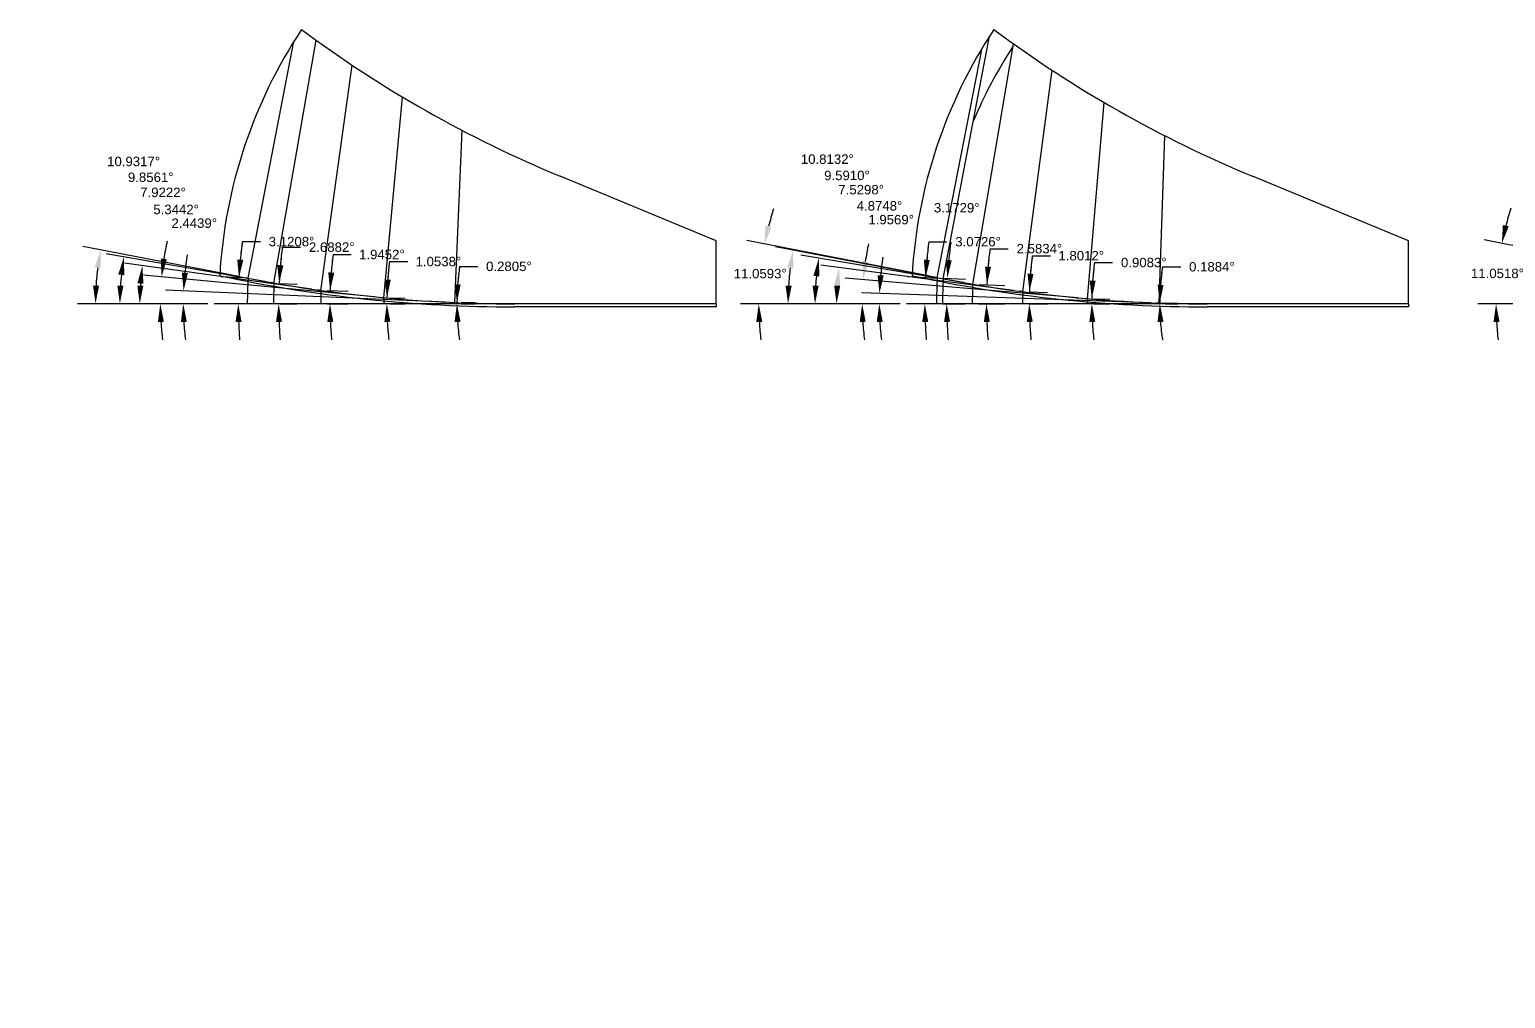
# Model space of a CAD drawing. Header units: inches. Extents: x 57 to 298, y -41 to 19.
# Drawn here: x 238.47 to 253.12, y -40.43 to -30.81 of the extents above; entities that cross this region are included whole.
import ezdxf

# ---------------------------------------------------------------- set-up
doc = ezdxf.new("R2010")
doc.units = ezdxf.units.IN
doc.header["$MEASUREMENT"] = 0
doc.header["$PDMODE"] = 35
doc.layers.get('Defpoints').update_dxf_attribs({"color": 10})
for name, color, linetype, true_color in [('Blade_2', 7, 'Continuous', 0xcccc00), ('Blade_4', 7, 'Continuous', 0x00cccc), ('Blade_5', 7, 'Continuous', 0x0066cc), ('Blade_6', 7, 'Continuous', 0xc880f5)]:
    doc.layers.add(name, color=color, linetype=linetype, true_color=true_color)
doc.styles.get("Standard").update_dxf_attribs({"font": 'arial.ttf'})
doc.dimstyles.get("Standard").update_dxf_attribs({"dimtxt": 0.09375, "dimasz": 0.18, "dimexe": 0.18, "dimexo": 0.0625, "dimgap": 0.09, "dimtad": 0, "dimtih": 1, "dimtoh": 1, "dimdec": 4, "dimzin": 0, "dimdsep": 46, "dimtxsty": 'Standard', "dimcen": 0.09, "dimadec": 4, "dimazin": 0, "dimtfac": 1, "dimtdec": 4, "dimtofl": 0, "dimtmove": 0, "dimatfit": 3, "dimfxl": 1, "dimtolj": 1, "dimtzin": 0, "dimarcsym": 0})

# ---------------------------------------------------------------- blocks, each defined once
blk = doc.blocks.new('*D399')
at = {"color": 0, "lineweight": -2, "transparency": 16777216}
for p, q in [((296.461, -39.875), (296.461, -39.695)), ((296.461, -39.695), (296.641, -39.695)), ((296.399, -40.055), (296.281, -40.055)), ((296.399, -40.071), (296.281, -40.071)), ((296.461, -40.251), (296.461, -40.431))]:
    blk.add_line(p, q, dxfattribs=at)
at = {"color": 0, "transparency": 16777216}
for points in [[(296.431, -39.875), (296.491, -39.875), (296.461, -40.055)], [(296.431, -40.251), (296.491, -40.251), (296.461, -40.071)]]:
    blk.add_solid(points, dxfattribs=at)
at = {"layer": 'Blade_2', "color": 0, "lineweight": -2, "transparency": 16777216}
for p, q in [((226.398, -33.016), (226.578, -33.016)), ((226.347, -33.374), (226.548, -33.382)), ((226.344, -33.531), (226.545, -33.531))]:
    blk.add_line(p, q, dxfattribs=at)
for start, end in [(172.6487, 177.7786), (172.65, 175.2143), (182.5643, 185.1286)]:
    blk.add_arc((230.387, -33.531), 4.022, start, end, dxfattribs=at)
at = {"layer": 'Blade_2', "color": 0, "transparency": 16777216}
for points in [[(226.409, -33.197), (226.349, -33.194), (226.368, -33.375)], [(226.339, -33.712), (226.399, -33.71), (226.365, -33.531)]]:
    blk.add_solid(points, dxfattribs=at)
at = {"layer": 'Defpoints', "color": 0, "transparency": 16777216}
for p in [(226.285, -33.372), (226.282, -33.531), (226.365, -33.479), (230.387, -33.531), (296.461, -40.055), (296.462, -40.055), (296.462, -40.071)]:
    blk.add_point(p, dxfattribs=at)
at = {"color": 0, "transparency": 16777216, "insert": (296.925, -39.695), "char_height": 0.0938, "attachment_point": 5}
blk.add_mtext('\\A1;0.0158', dxfattribs=at)
at = {"layer": 'Blade_2', "color": 0, "transparency": 16777216, "insert": (226.888, -33.016), "char_height": 0.09375, "attachment_point": 5}
blk.add_mtext('\\A1;2.2214°', dxfattribs=at)
blk = doc.blocks.new('*D443')
at = {"layer": 'Blade_4', "color": 0, "lineweight": -2, "transparency": 16777216}
for p, q in [((242.737, -33.16), (242.917, -33.16)), ((242.752, -33.519), (242.89, -33.519)), ((242.752, -33.531), (242.89, -33.531))]:
    blk.add_line(p, q, dxfattribs=at)
for start, end in [(171.7028, 179.7195), (171.7077, 175.7136), (184.0059, 188.0119)]:
    blk.add_arc((245.285, -33.531), 2.575, start, end, dxfattribs=at)
at = {"layer": 'Blade_4', "color": 0, "transparency": 16777216}
for points in [[(242.747, -33.34), (242.687, -33.337), (242.71, -33.519)], [(242.686, -33.712), (242.746, -33.71), (242.71, -33.531)]]:
    blk.add_solid(points, dxfattribs=at)
at = {"layer": 'Defpoints', "color": 0, "transparency": 16777216}
for p in [(242.689, -33.518), (242.689, -33.531), (242.71, -33.527), (245.285, -33.531)]:
    blk.add_point(p, dxfattribs=at)
at = {"layer": 'Blade_4', "color": 0, "transparency": 16777216, "insert": (243.226, -33.16), "char_height": 0.09375, "attachment_point": 5}
blk.add_mtext('\\A1;0.2805°', dxfattribs=at)
blk = doc.blocks.new('*D444')
at = {"layer": 'Blade_4', "color": 0, "lineweight": -2, "transparency": 16777216}
for p, q in [((242.041, -33.112), (242.221, -33.112)), ((242.046, -33.472), (242.195, -33.474)), ((242.046, -33.531), (242.194, -33.531))]:
    blk.add_line(p, q, dxfattribs=at)
for start, end in [(172.6364, 178.9462), (172.6388, 175.7925), (183.1537, 186.3074)]:
    blk.add_arc((245.285, -33.531), 3.271, start, end, dxfattribs=at)
at = {"layer": 'Blade_4', "color": 0, "transparency": 16777216}
for points in [[(242.053, -33.293), (241.993, -33.29), (242.015, -33.471)], [(241.989, -33.712), (242.049, -33.71), (242.014, -33.531)]]:
    blk.add_solid(points, dxfattribs=at)
at = {"layer": 'Defpoints', "color": 0, "transparency": 16777216}
for p in [(241.983, -33.531), (241.984, -33.47), (242.014, -33.511), (245.285, -33.531)]:
    blk.add_point(p, dxfattribs=at)
at = {"layer": 'Blade_4', "color": 0, "transparency": 16777216, "insert": (242.526, -33.112), "char_height": 0.09375, "attachment_point": 5}
blk.add_mtext('\\A1;1.0538°', dxfattribs=at)
blk = doc.blocks.new('*D445')
at = {"layer": 'Blade_4', "color": 0, "lineweight": -2, "transparency": 16777216}
for p, q in [((241.48, -33.042), (241.66, -33.042)), ((241.422, -33.4), (241.631, -33.407)), ((241.42, -33.531), (241.629, -33.531))]:
    blk.add_line(p, q, dxfattribs=at)
for start, end in [(172.6754, 178.0548), (172.6769, 175.3658), (182.689, 185.3779)]:
    blk.add_arc((245.285, -33.531), 3.836, start, end, dxfattribs=at)
at = {"layer": 'Blade_4', "color": 0, "transparency": 16777216}
for points in [[(241.492, -33.223), (241.432, -33.219), (241.451, -33.401)], [(241.423, -33.712), (241.483, -33.71), (241.449, -33.531)]]:
    blk.add_solid(points, dxfattribs=at)
at = {"layer": 'Defpoints', "color": 0, "transparency": 16777216}
for p in [(241.359, -33.398), (241.357, -33.531), (241.449, -33.488), (245.285, -33.531)]:
    blk.add_point(p, dxfattribs=at)
at = {"layer": 'Blade_4', "color": 0, "transparency": 16777216, "insert": (241.965, -33.042), "char_height": 0.09375, "attachment_point": 5}
blk.add_mtext('\\A1;1.9452°', dxfattribs=at)
blk = doc.blocks.new('*D446')
at = {"layer": 'Blade_4', "color": 0, "lineweight": -2, "transparency": 16777216}
for p, q in [((240.976, -32.969), (241.156, -32.969)), ((240.956, -33.328), (241.125, -33.336)), ((240.951, -33.531), (241.12, -33.531))]:
    blk.add_line(p, q, dxfattribs=at)
for start, end in [(172.5631, 177.3118), (172.5642, 174.938), (182.3738, 184.7477)]:
    blk.add_arc((245.285, -33.531), 4.345, start, end, dxfattribs=at)
at = {"layer": 'Blade_4', "color": 0, "transparency": 16777216}
for points in [[(240.987, -33.15), (240.927, -33.146), (240.945, -33.327)], [(240.914, -33.712), (240.974, -33.71), (240.94, -33.531)]]:
    blk.add_solid(points, dxfattribs=at)
at = {"layer": 'Defpoints', "color": 0, "transparency": 16777216}
for p in [(240.894, -33.325), (240.889, -33.531), (240.94, -33.463), (245.285, -33.531)]:
    blk.add_point(p, dxfattribs=at)
at = {"layer": 'Blade_4', "color": 0, "transparency": 16777216, "insert": (241.467, -32.969), "char_height": 0.09375, "attachment_point": 5}
blk.add_mtext('\\A1;2.6882°', dxfattribs=at)
blk = doc.blocks.new('*D447')
at = {"layer": 'Blade_4', "color": 0, "lineweight": -2, "transparency": 16777216}
for p, q in [((240.579, -32.914), (240.759, -32.914)), ((240.573, -33.274), (240.366, -33.263)), ((240.566, -33.531), (240.359, -33.531))]:
    blk.add_line(p, q, dxfattribs=at)
for start, end in [(172.532, 176.8792), (172.5328, 174.706), (182.1732, 184.3463)]:
    blk.add_arc((245.285, -33.531), 4.746, start, end, dxfattribs=at)
at = {"layer": 'Blade_4', "color": 0, "transparency": 16777216}
for points in [[(240.589, -33.095), (240.529, -33.091), (240.546, -33.273)], [(240.512, -33.712), (240.572, -33.711), (240.539, -33.531)]]:
    blk.add_solid(points, dxfattribs=at)
at = {"layer": 'Defpoints', "color": 0, "transparency": 16777216}
for p in [(240.636, -33.278), (240.54, -33.445), (240.629, -33.531), (245.285, -33.531)]:
    blk.add_point(p, dxfattribs=at)
at = {"layer": 'Blade_4', "color": 0, "transparency": 16777216, "insert": (241.068, -32.914), "char_height": 0.09375, "attachment_point": 5}
blk.add_mtext('\\A1;3.1208°', dxfattribs=at)
blk = doc.blocks.new('*D448')
at = {"layer": 'Blade_4', "color": 0, "lineweight": -2, "transparency": 16777216}
for p, q in [((242.597, -33.514), (239.816, -33.396)), ((240.238, -33.531), (239.813, -33.531))]:
    blk.add_line(p, q, dxfattribs=at)
for start, end in [(170.6648, 174.1105), (183.4456, 186.8913)]:
    blk.add_arc((242.987, -33.531), 2.994, start, end, dxfattribs=at)
at = {"layer": 'Blade_4', "color": 0, "transparency": 16777216}
for points in [[(240.039, -33.226), (239.979, -33.222), (239.996, -33.403)], [(239.969, -33.712), (240.029, -33.71), (239.993, -33.531)]]:
    blk.add_solid(points, dxfattribs=at)
at = {"layer": 'Defpoints', "color": 0, "transparency": 16777216}
for p in [(239.994, -33.489), (240.3, -33.531), (242.659, -33.517), (242.689, -33.518), (245.285, -33.531)]:
    blk.add_point(p, dxfattribs=at)
at = {"layer": 'Blade_4', "color": 0, "transparency": 16777216, "insert": (240.102, -32.731), "char_height": 0.09375, "attachment_point": 5}
blk.add_mtext('\\A1;2.4439°', dxfattribs=at)
blk = doc.blocks.new('*D449')
at = {"layer": 'Blade_4', "color": 0, "lineweight": -2, "transparency": 16777216}
for p, q in [((241.892, -33.462), (239.599, -33.247)), ((240.238, -33.531), (239.585, -33.531))]:
    blk.add_line(p, q, dxfattribs=at)
for start, end in [(167.4614, 171.0586), (183.5972, 187.1944)]:
    blk.add_arc((242.633, -33.531), 2.868, start, end, dxfattribs=at)
at = {"layer": 'Blade_4', "color": 0, "transparency": 16777216}
for points in [[(239.83, -33.089), (239.77, -33.082), (239.778, -33.264)], [(239.741, -33.712), (239.801, -33.71), (239.765, -33.531)]]:
    blk.add_solid(points, dxfattribs=at)
at = {"layer": 'Defpoints', "color": 0, "transparency": 16777216}
for p in [(239.767, -33.442), (240.3, -33.531), (241.954, -33.468), (241.984, -33.47), (245.285, -33.531)]:
    blk.add_point(p, dxfattribs=at)
at = {"layer": 'Blade_4', "color": 0, "transparency": 16777216, "insert": (239.922, -32.595), "char_height": 0.09375, "attachment_point": 5}
blk.add_mtext('\\A1;5.3442°', dxfattribs=at)
blk = doc.blocks.new('*D450')
at = {"layer": 'Blade_4', "color": 0, "lineweight": -2, "transparency": 16777216}
for p, q in [((241.268, -33.385), (239.409, -33.126)), ((240.238, -33.531), (239.381, -33.531))]:
    blk.add_line(p, q, dxfattribs=at)
blk.add_arc((242.318, -33.531), 2.757, 175.8197, 176.2581, dxfattribs=at)
at = {"layer": 'Blade_4', "color": 0, "transparency": 16777216}
for points in [[(239.538, -33.327), (239.598, -33.333), (239.587, -33.151)], [(239.597, -33.352), (239.537, -33.35), (239.561, -33.531)]]:
    blk.add_solid(points, dxfattribs=at)
at = {"layer": 'Defpoints', "color": 0, "transparency": 16777216}
for p in [(239.564, -33.404), (241.33, -33.394), (241.359, -33.398), (240.3, -33.531), (245.285, -33.531)]:
    blk.add_point(p, dxfattribs=at)
at = {"layer": 'Blade_4', "color": 0, "transparency": 16777216, "insert": (239.792, -32.425), "char_height": 0.09375, "attachment_point": 5}
blk.add_mtext('\\A1;7.9222°', dxfattribs=at)
blk = doc.blocks.new('*D451')
at = {"layer": 'Blade_4', "color": 0, "lineweight": -2, "transparency": 16777216}
for p, q in [((240.803, -33.309), (239.226, -33.035)), ((240.238, -33.531), (239.183, -33.531))]:
    blk.add_line(p, q, dxfattribs=at)
blk.add_arc((242.08, -33.531), 2.717, 173.9397, 176.2042, dxfattribs=at)
at = {"layer": 'Blade_4', "color": 0, "transparency": 16777216}
for points in [[(239.348, -33.24), (239.408, -33.248), (239.403, -33.066)], [(239.399, -33.352), (239.339, -33.35), (239.363, -33.531)]]:
    blk.add_solid(points, dxfattribs=at)
at = {"layer": 'Defpoints', "color": 0, "transparency": 16777216}
for p in [(239.367, -33.375), (240.864, -33.32), (240.894, -33.325), (240.3, -33.531), (245.285, -33.531)]:
    blk.add_point(p, dxfattribs=at)
at = {"layer": 'Blade_4', "color": 0, "transparency": 16777216, "insert": (239.67, -32.275), "char_height": 0.09375, "attachment_point": 5}
blk.add_mtext('\\A1;9.8561°', dxfattribs=at)
blk = doc.blocks.new('*D452')
at = {"layer": 'Blade_4', "color": 0, "lineweight": -2, "transparency": 16777216}
for p, q in [((240.545, -33.26), (238.996, -32.961)), ((240.238, -33.531), (238.942, -33.531))]:
    blk.add_line(p, q, dxfattribs=at)
blk.add_arc((241.948, -33.531), 2.827, 172.7177, 176.3506, dxfattribs=at)
at = {"layer": 'Blade_4', "color": 0, "transparency": 16777216}
for points in [[(239.115, -33.168), (239.174, -33.178), (239.173, -32.995)], [(239.157, -33.352), (239.097, -33.35), (239.122, -33.531)]]:
    blk.add_solid(points, dxfattribs=at)
at = {"layer": 'Defpoints', "color": 0, "transparency": 16777216}
for p in [(239.127, -33.351), (240.606, -33.272), (240.636, -33.278), (240.3, -33.531), (245.285, -33.531)]:
    blk.add_point(p, dxfattribs=at)
at = {"layer": 'Blade_4', "color": 0, "transparency": 16777216, "insert": (239.5, -32.118), "char_height": 0.09375, "attachment_point": 5}
blk.add_mtext('\\A1;10.9317°', dxfattribs=at)
blk = doc.blocks.new('*D469')
at = {"layer": 'Blade_5', "color": 0, "lineweight": -2, "transparency": 16777216}
for p, q in [((249.716, -33.164), (249.896, -33.164)), ((249.744, -33.523), (249.868, -33.524)), ((249.744, -33.531), (249.868, -33.531))]:
    blk.add_line(p, q, dxfattribs=at)
for start, end in [(171.4529, 179.8116), (171.4584, 175.635), (184.1766, 188.3531)]:
    blk.add_arc((252.158, -33.531), 2.47, start, end, dxfattribs=at)
at = {"layer": 'Blade_5', "color": 0, "transparency": 16777216}
for points in [[(249.725, -33.344), (249.666, -33.342), (249.688, -33.523)], [(249.665, -33.712), (249.725, -33.71), (249.688, -33.531)]]:
    blk.add_solid(points, dxfattribs=at)
at = {"layer": 'Defpoints', "color": 0, "transparency": 16777216}
for p in [(249.681, -33.523), (249.681, -33.531), (249.688, -33.528), (252.158, -33.531)]:
    blk.add_point(p, dxfattribs=at)
at = {"layer": 'Blade_5', "color": 0, "transparency": 16777216, "insert": (250.205, -33.164), "char_height": 0.09375, "attachment_point": 5}
blk.add_mtext('\\A1;0.1884°', dxfattribs=at)
blk = doc.blocks.new('*D470')
at = {"layer": 'Blade_5', "color": 0, "lineweight": -2, "transparency": 16777216}
for p, q in [((249.04, -33.122), (249.22, -33.122)), ((249.033, -33.531), (249.193, -33.531)), ((249.034, -33.482), (249.193, -33.484))]:
    blk.add_line(p, q, dxfattribs=at)
for start, end in [(172.5298, 179.0917), (172.5325, 175.8121), (183.2796, 186.5592)]:
    blk.add_arc((252.158, -33.531), 3.145, start, end, dxfattribs=at)
at = {"layer": 'Blade_5', "color": 0, "transparency": 16777216}
for points in [[(249.051, -33.303), (248.992, -33.3), (249.013, -33.481)], [(248.988, -33.712), (249.048, -33.71), (249.013, -33.531)]]:
    blk.add_solid(points, dxfattribs=at)
at = {"layer": 'Defpoints', "color": 0, "transparency": 16777216}
for p in [(248.971, -33.481), (248.971, -33.531), (249.013, -33.514), (252.158, -33.531)]:
    blk.add_point(p, dxfattribs=at)
at = {"layer": 'Blade_5', "color": 0, "transparency": 16777216, "insert": (249.529, -33.122), "char_height": 0.09375, "attachment_point": 5}
blk.add_mtext('\\A1;0.9083°', dxfattribs=at)
blk = doc.blocks.new('*D471')
at = {"layer": 'Blade_5', "color": 0, "lineweight": -2, "transparency": 16777216}
for p, q in [((248.423, -33.054), (248.603, -33.054)), ((248.388, -33.531), (248.572, -33.531)), ((248.39, -33.413), (248.574, -33.418))]:
    blk.add_line(p, q, dxfattribs=at)
for start, end in [(172.7194, 178.1988), (172.721, 175.4599), (182.7389, 185.4779)]:
    blk.add_arc((252.158, -33.531), 3.766, start, end, dxfattribs=at)
at = {"layer": 'Blade_5', "color": 0, "transparency": 16777216}
for points in [[(248.434, -33.235), (248.374, -33.231), (248.394, -33.413)], [(248.367, -33.712), (248.427, -33.71), (248.392, -33.531)]]:
    blk.add_solid(points, dxfattribs=at)
at = {"layer": 'Defpoints', "color": 0, "transparency": 16777216}
for p in [(248.326, -33.531), (248.328, -33.411), (248.393, -33.492), (252.158, -33.531)]:
    blk.add_point(p, dxfattribs=at)
at = {"layer": 'Blade_5', "color": 0, "transparency": 16777216, "insert": (248.908, -33.054), "char_height": 0.09375, "attachment_point": 5}
blk.add_mtext('\\A1;1.8012°', dxfattribs=at)
blk = doc.blocks.new('*D472')
at = {"layer": 'Blade_5', "color": 0, "lineweight": -2, "transparency": 16777216}
for p, q in [((248.003, -32.984), (248.183, -32.984)), ((247.893, -33.339), (248.151, -33.35)), ((247.889, -33.531), (248.147, -33.531))]:
    blk.add_line(p, q, dxfattribs=at)
for start, end in [(172.494, 177.4166), (172.4951, 174.9558), (182.4607, 184.9215)]:
    blk.add_arc((252.158, -33.531), 4.191, start, end, dxfattribs=at)
at = {"layer": 'Blade_5', "color": 0, "transparency": 16777216}
for points in [[(248.013, -33.165), (247.953, -33.161), (247.971, -33.342)], [(247.941, -33.712), (248.001, -33.71), (247.967, -33.531)]]:
    blk.add_solid(points, dxfattribs=at)
at = {"layer": 'Defpoints', "color": 0, "transparency": 16777216}
for p in [(247.831, -33.336), (247.826, -33.531), (247.967, -33.468), (252.158, -33.531)]:
    blk.add_point(p, dxfattribs=at)
at = {"layer": 'Blade_5', "color": 0, "transparency": 16777216, "insert": (248.493, -32.984), "char_height": 0.09375, "attachment_point": 5}
blk.add_mtext('\\A1;2.5834°', dxfattribs=at)
blk = doc.blocks.new('*D473')
at = {"layer": 'Blade_5', "color": 0, "lineweight": -2, "transparency": 16777216}
for p, q in [((247.395, -32.915), (247.575, -32.915)), ((247.475, -33.28), (247.182, -33.264)), ((247.468, -33.531), (247.175, -33.531))]:
    blk.add_line(p, q, dxfattribs=at)
for start, end in [(172.6318, 176.9274), (172.6326, 174.78), (182.1474, 184.2948)]:
    blk.add_arc((252.158, -33.531), 4.803, start, end, dxfattribs=at)
at = {"layer": 'Blade_5', "color": 0, "transparency": 16777216}
for points in [[(247.405, -33.096), (247.345, -33.092), (247.362, -33.274)], [(247.329, -33.712), (247.389, -33.711), (247.355, -33.531)]]:
    blk.add_solid(points, dxfattribs=at)
at = {"layer": 'Defpoints', "color": 0, "transparency": 16777216}
for p in [(247.538, -33.283), (247.356, -33.445), (247.531, -33.531), (252.158, -33.531)]:
    blk.add_point(p, dxfattribs=at)
at = {"layer": 'Blade_5', "color": 0, "transparency": 16777216, "insert": (247.884, -32.915), "char_height": 0.09375, "attachment_point": 5}
blk.add_mtext('\\A1;3.0726°', dxfattribs=at)
blk = doc.blocks.new('*D474')
at = {"layer": 'Blade_5', "color": 0, "lineweight": -2, "transparency": 16777216}
for p, q in [((247.111, -33.531), (246.723, -33.531)), ((249.589, -33.52), (246.725, -33.422))]:
    blk.add_line(p, q, dxfattribs=at)
for start, end in [(171.2046, 174.6239), (183.4193, 186.8386)]:
    blk.add_arc((249.92, -33.531), 3.017, start, end, dxfattribs=at)
at = {"layer": 'Blade_5', "color": 0, "transparency": 16777216}
for points in [[(246.946, -33.25), (246.886, -33.247), (246.905, -33.428)], [(246.878, -33.712), (246.938, -33.71), (246.903, -33.531)]]:
    blk.add_solid(points, dxfattribs=at)
at = {"layer": 'Defpoints', "color": 0, "transparency": 16777216}
for p in [(246.903, -33.497), (247.174, -33.531), (249.651, -33.522), (249.681, -33.523), (252.158, -33.531)]:
    blk.add_point(p, dxfattribs=at)
at = {"layer": 'Blade_5', "color": 0, "transparency": 16777216, "insert": (247.021, -32.696), "char_height": 0.09375, "attachment_point": 5}
blk.add_mtext('\\A1;1.9569°', dxfattribs=at)
blk = doc.blocks.new('*D475')
at = {"layer": 'Blade_5', "color": 0, "lineweight": -2, "transparency": 16777216}
for p, q in [((248.879, -33.473), (246.564, -33.275)), ((247.111, -33.531), (246.553, -33.531))]:
    blk.add_line(p, q, dxfattribs=at)
for start, end in [(167.8375, 171.4813), (183.6438, 187.2877)]:
    blk.add_arc((249.564, -33.531), 2.831, start, end, dxfattribs=at)
at = {"layer": 'Blade_5', "color": 0, "transparency": 16777216}
for points in [[(246.794, -33.115), (246.734, -33.108), (246.743, -33.291)], [(246.709, -33.712), (246.768, -33.71), (246.733, -33.531)]]:
    blk.add_solid(points, dxfattribs=at)
at = {"layer": 'Defpoints', "color": 0, "transparency": 16777216}
for p in [(246.734, -33.451), (247.174, -33.531), (248.941, -33.478), (248.971, -33.481), (252.158, -33.531)]:
    blk.add_point(p, dxfattribs=at)
at = {"layer": 'Blade_5', "color": 0, "transparency": 16777216, "insert": (246.905, -32.559), "char_height": 0.09375, "attachment_point": 5}
blk.add_mtext('\\A1;4.8748°', dxfattribs=at)
blk = doc.blocks.new('*D476')
at = {"layer": 'Blade_5', "color": 0, "lineweight": -2, "transparency": 16777216}
for p, q in [((248.236, -33.399), (246.324, -33.146)), ((247.111, -33.531), (246.299, -33.531))]:
    blk.add_line(p, q, dxfattribs=at)
blk.add_arc((249.239, -33.531), 2.76, 176.2076, 176.2626, dxfattribs=at)
at = {"layer": 'Blade_5', "color": 0, "transparency": 16777216}
for points in [[(246.455, -33.346), (246.515, -33.352), (246.503, -33.169)], [(246.515, -33.352), (246.455, -33.35), (246.479, -33.531)]]:
    blk.add_solid(points, dxfattribs=at)
at = {"layer": 'Defpoints', "color": 0, "transparency": 16777216}
for p in [(248.298, -33.407), (246.482, -33.41), (247.174, -33.531), (248.328, -33.411), (252.158, -33.531)]:
    blk.add_point(p, dxfattribs=at)
at = {"layer": 'Blade_5', "color": 0, "transparency": 16777216, "insert": (246.723, -32.398), "char_height": 0.09375, "attachment_point": 5}
blk.add_mtext('\\A1;7.5298°', dxfattribs=at)
blk = doc.blocks.new('*D477')
at = {"layer": 'Blade_5', "color": 0, "lineweight": -2, "transparency": 16777216}
for p, q in [((247.74, -33.32), (246.125, -33.048)), ((247.111, -33.531), (246.085, -33.531))]:
    blk.add_line(p, q, dxfattribs=at)
blk.add_arc((248.986, -33.531), 2.721, 174.1992, 176.2098, dxfattribs=at)
at = {"layer": 'Blade_5', "color": 0, "transparency": 16777216}
for points in [[(246.249, -33.252), (246.308, -33.26), (246.303, -33.078)], [(246.301, -33.352), (246.241, -33.35), (246.265, -33.531)]]:
    blk.add_solid(points, dxfattribs=at)
at = {"layer": 'Defpoints', "color": 0, "transparency": 16777216}
for p in [(246.269, -33.379), (247.801, -33.331), (247.831, -33.336), (247.174, -33.531), (252.158, -33.531)]:
    blk.add_point(p, dxfattribs=at)
at = {"layer": 'Blade_5', "color": 0, "transparency": 16777216, "insert": (246.582, -32.257), "char_height": 0.09375, "attachment_point": 5}
blk.add_mtext('\\A1;9.5910°', dxfattribs=at)
blk = doc.blocks.new('*D478')
at = {"layer": 'Blade_5', "color": 0, "lineweight": -2, "transparency": 16777216}
for p, q in [((247.447, -33.266), (245.871, -32.965)), ((247.111, -33.531), (245.817, -33.531))]:
    blk.add_line(p, q, dxfattribs=at)
blk.add_arc((248.836, -33.531), 2.839, 172.8199, 176.3669, dxfattribs=at)
at = {"layer": 'Blade_5', "color": 0, "transparency": 16777216}
for points in [[(245.99, -33.172), (246.049, -33.181), (246.047, -32.998)], [(246.033, -33.352), (245.973, -33.35), (245.997, -33.531)]]:
    blk.add_solid(points, dxfattribs=at)
at = {"layer": 'Defpoints', "color": 0, "transparency": 16777216}
for p in [(246.003, -33.353), (247.508, -33.277), (247.538, -33.283), (247.174, -33.531), (252.158, -33.531)]:
    blk.add_point(p, dxfattribs=at)
at = {"layer": 'Blade_5', "color": 0, "transparency": 16777216, "insert": (246.387, -32.095), "char_height": 0.09375, "attachment_point": 5}
blk.add_mtext('\\A1;10.8132°', dxfattribs=at)
blk = doc.blocks.new('*D501')
at = {"layer": 'Blade_6', "color": 0, "lineweight": -2, "transparency": 16777216}
for p, q in [((254.751, -33.257), (252.907, -32.897)), ((254.459, -33.531), (252.846, -33.531))]:
    blk.add_line(p, q, dxfattribs=at)
for start, end in [(162.354, 165.6511), (183.2971, 186.5942)]:
    blk.add_arc((256.154, -33.531), 3.128, start, end, dxfattribs=at)
at = {"layer": 'Blade_6', "color": 0, "transparency": 16777216}
for points in [[(253.152, -32.762), (253.094, -32.749), (253.084, -32.931)], [(253.001, -33.712), (253.061, -33.71), (253.026, -33.531)]]:
    blk.add_solid(points, dxfattribs=at)
at = {"layer": 'Defpoints', "color": 0, "transparency": 16777216}
for p in [(253.051, -33.13), (254.813, -33.269), (254.828, -33.272), (254.521, -33.531), (259.505, -33.531)]:
    blk.add_point(p, dxfattribs=at)
at = {"layer": 'Blade_6', "color": 0, "transparency": 16777216, "insert": (253.04, -33.23), "char_height": 0.09375, "attachment_point": 5}
blk.add_mtext('\\A1;11.0518°', dxfattribs=at)
blk = doc.blocks.new('*D507')
at = {"layer": 'Blade_5', "color": 0, "lineweight": -2, "transparency": 16777216}
for p, q in [((247.39, -33.254), (245.587, -32.902)), ((247.111, -33.531), (245.526, -33.531))]:
    blk.add_line(p, q, dxfattribs=at)
for start, end in [(162.2849, 165.6128), (183.3279, 186.6558)]:
    blk.add_arc((248.806, -33.531), 3.099, start, end, dxfattribs=at)
at = {"layer": 'Blade_5', "color": 0, "transparency": 16777216}
for points in [[(245.833, -32.768), (245.774, -32.754), (245.764, -32.937)], [(245.682, -33.712), (245.742, -33.71), (245.706, -33.531)]]:
    blk.add_solid(points, dxfattribs=at)
at = {"layer": 'Defpoints', "color": 0, "transparency": 16777216}
for p in [(245.732, -33.133), (247.451, -33.266), (247.479, -33.272), (247.174, -33.531), (252.158, -33.531)]:
    blk.add_point(p, dxfattribs=at)
at = {"layer": 'Blade_5', "color": 0, "transparency": 16777216, "insert": (245.721, -33.232), "char_height": 0.09375, "attachment_point": 5}
blk.add_mtext('\\A1;11.0593°', dxfattribs=at)
blk = doc.blocks.new('*D508')
at = {"layer": 'Blade_5', "color": 0, "lineweight": -2, "transparency": 16777216}
for p, q in [((247.541, -33.275), (247.759, -33.287)), ((247.534, -33.531), (247.752, -33.531))]:
    blk.add_line(p, q, dxfattribs=at)
for start, end in [(172.3292, 174.5781), (182.2489, 184.4979)]:
    blk.add_arc((252.158, -33.531), 4.586, start, end, dxfattribs=at)
at = {"layer": 'Blade_5', "color": 0, "transparency": 16777216}
for points in [[(247.622, -33.1), (247.563, -33.096), (247.579, -33.277)], [(247.546, -33.712), (247.606, -33.71), (247.572, -33.531)]]:
    blk.add_solid(points, dxfattribs=at)
at = {"layer": 'Defpoints', "color": 0, "transparency": 16777216}
for p in [(247.479, -33.272), (247.471, -33.531), (247.573, -33.446), (252.158, -33.531)]:
    blk.add_point(p, dxfattribs=at)
at = {"layer": 'Blade_5', "color": 0, "transparency": 16777216, "insert": (247.672, -32.578), "char_height": 0.09375, "attachment_point": 5}
blk.add_mtext('\\A1;3.1729°', dxfattribs=at)

msp = doc.modelspace()

# ---------------------------------------------------------------- linework, layer by layer
for p, q in [((245.28478, -32.90612), (243.73636, -32.26474)), ((252.15818, -32.90612), (250.60976, -32.26474)), ((245.28478, -33.53112), (245.28478, -32.90612)), ((252.15818, -33.53112), (252.15818, -32.90612)), ((245.28478, -33.53112), (245.28478, -33.56237)), ((252.15818, -33.53112), (252.15818, -33.56237)), ((245.28478, -33.56237), (243.28478, -33.56237)), ((252.15818, -33.56237), (250.15818, -33.56237))]:
    msp.add_line(p, q)
at = {"color": 1}
for p, q in [((245.28478, -33.53112), (240.30045, -33.53112)), ((252.15818, -33.53112), (247.17385, -33.53112))]:
    msp.add_line(p, q, dxfattribs=at)
for centre, radius, start, end in [((245.28478, -33.53112), 4.9375, 146.512276, 176.764108), ((248.32856, -21.17819), 12, 233.358502, 247.5), ((252.15818, -33.53112), 4.9375, 146.512276, 176.764108), ((255.20196, -21.17819), 12, 233.358502, 247.5), ((243.28478, -19.56237), 14, 257.921062, 270), ((250.15818, -19.56237), 14, 257.921062, 270)]:
    msp.add_arc(centre, radius, start, end)
for centre in [(243.28478, -19.56237), (250.15818, -19.56237)]:
    msp.add_arc(centre, 13.96875, 257.921062, 270, dxfattribs=at)
at = {"layer": 'Blade_4'}
for p, q in [((240.89368, -33.32495), (241.31264, -30.91353)), ((240.63577, -33.27764), (241.08975, -30.92715)), ((241.35949, -33.3978), (241.67065, -31.16178)), ((241.98375, -33.4704), (242.17018, -31.47743)), ((242.68914, -33.51841), (242.76209, -31.80901)), ((240.63577, -33.27764), (240.60631, -33.27195)), ((240.89368, -33.32495), (240.86412, -33.31981)), ((241.35949, -33.3978), (241.32978, -33.39367)), ((241.98375, -33.4704), (241.95388, -33.4676)), ((242.65916, -33.51713), (242.68914, -33.51841))]:
    msp.add_line(p, q, dxfattribs=at)
for radius, start in [(4.65591, 176.879168), (4.39594, 177.311839), (3.92755, 178.054792), (3.30159, 178.946205), (2.59567, 179.71955)]:
    msp.add_arc((245.28478, -33.53112), radius, start, 180, dxfattribs=at)
at = {"layer": 'Blade_5'}
for p, q in [((247.53753, -33.28309), (247.99811, -30.87166)), ((247.47863, -33.27171), (247.92451, -30.99046)), ((247.83079, -33.33587), (248.23427, -30.9481)), ((248.32768, -33.41066), (248.61844, -31.211)), ((248.97112, -33.48059), (249.13724, -31.53286)), ((249.68119, -33.52297), (249.73794, -31.86203)), ((247.47863, -33.27171), (247.45146, -33.2664)), ((247.50806, -33.27746), (247.53753, -33.28309)), ((247.80121, -33.33087), (247.83079, -33.33587)), ((248.32768, -33.41066), (248.29794, -33.40673)), ((248.94123, -33.47804), (248.97112, -33.48059)), ((249.65121, -33.52195), (249.68119, -33.52297))]:
    msp.add_line(p, q, dxfattribs=at)
for radius, start, end in [(4.68673, 146.952377, 157.235229), (4.68673, 176.827061, 180), (4.6273, 176.927394, 180), (4.33179, 177.416565, 180), (3.83239, 178.198845, 180), (3.18746, 179.091681, 180), (2.477, 179.811569, 180)]:
    msp.add_arc((252.15818, -33.53112), radius, start, end, dxfattribs=at)

# ---------------------------------------------------------------- dimensions: what is measured, and where the dimension line sits
at = {"layer": 'Blade_2'}
dim = msp.add_angular_dim_3p(base=(226.36544, -33.47914), center=(230.38727, -33.53112), p1=(226.28475, -33.37198), p2=(226.28166, -33.53112), dimstyle='Standard', dxfattribs=at)
dim.commit()
dim.dimension.update_dxf_attribs({"geometry": '*D399', "text_midpoint": (226.88838, -33.01647)})
at = {"layer": 'Blade_4'}
for base, line1, line2, picture, middle in [((239.12736, -33.35148), ((245.28478, -33.53112), (240.30045, -33.53112)), ((240.63577, -33.27764), (240.60631, -33.27195)), '*D452', (239.50007, -32.1183)), ((239.36731525, -33.37538041), ((245.28477975, -33.53111794), (240.30044826, -33.53111794)), ((240.89367996, -33.3249483), (240.86412274, -33.31981306)), '*D451', (239.67036978, -32.2754102)), ((239.56380756, -33.4041108), ((245.28477975, -33.53111794), (240.30044826, -33.53111794)), ((241.35948997, -33.397802), (241.32977628, -33.39366715)), '*D450', (239.79249139, -32.42509209)), ((239.76673107, -33.44197804), ((245.28477975, -33.53111794), (240.30044826, -33.53111794)), ((241.98375024, -33.47039795), (241.95388064, -33.46760379)), '*D449', (239.92227788, -32.5954995)), ((239.99354432, -33.48855663), ((245.28477975, -33.53111794), (240.30044826, -33.53111794)), ((242.65916456, -33.51713351), (242.68913728, -33.51841274)), '*D448', (240.1020486, -32.73136458))]:
    dim = msp.add_angular_dim_2l(base=base, line1=line1, line2=line2, dimstyle='Standard', dxfattribs=at)
    dim.commit()
    dim.dimension.update_dxf_attribs({"geometry": picture, "text_midpoint": middle, "dimtype": 162})
for base, center, p1, p2, picture, middle in [((240.53957, -33.444953), (245.28478, -33.531118), (240.63577, -33.277641), (240.628865, -33.531118), '*D447', (241.068423, -32.914273)), ((240.94046, -33.46317), (245.28478, -33.53112), (240.89368, -33.32495), (240.88884, -33.53112), '*D446', (241.46668, -32.96875)), ((241.449279, -33.487711), (245.28478, -33.531118), (241.35949, -33.397802), (241.357227, -33.531118), '*D445', (241.965333, -33.042096)), ((242.01421, -33.51107), (245.28478, -33.53112), (241.98375, -33.4704), (241.98319, -33.53112), '*D444', (242.52612, -33.11194)), ((242.7097743, -33.5269166), (245.2847798, -33.5311179), (242.6891373, -33.5184127), (242.6891062, -33.5311179), '*D443', (243.226135, -33.159522))]:
    dim = msp.add_angular_dim_3p(base=base, center=center, p1=p1, p2=p2, dimstyle='Standard', dxfattribs=at)
    dim.commit()
    dim.dimension.update_dxf_attribs({"geometry": picture, "text_midpoint": middle})
at = {"layer": 'Blade_5'}
for base, line2, picture, middle in [((246.00256147, -33.35262672), ((247.50806025, -33.27745971), (247.53752757, -33.28308795)), '*D478', (246.38682898, -32.09519181)), ((246.26903403, -33.3793422), ((247.80121374, -33.33086774), (247.8307944, -33.33586616)), '*D477', (246.58161732, -32.25672807)), ((246.48164612, -33.41025133), ((248.32768404, -33.41066247), (248.29794273, -33.4067312)), '*D476', (246.72252857, -32.39755468)), ((246.73390491, -33.45084495), ((248.94123101, -33.47803939), (248.97112249, -33.48058877)), '*D475', (246.90488352, -32.55909095)), ((246.90315952, -33.49677562), ((249.65120861, -33.52194732), (249.68119111, -33.52297173)), '*D474', (247.020928, -32.69577549))]:
    dim = msp.add_angular_dim_2l(base=base, line1=((252.15817992, -33.53111794), (247.17384843, -33.53111794)), line2=line2, dimstyle='Standard', dxfattribs=at)
    dim.commit()
    dim.dimension.update_dxf_attribs({"geometry": picture, "text_midpoint": middle, "dimtype": 162})
dim = msp.add_angular_dim_3p(base=(247.57284, -33.44647), center=(252.15818, -33.53112), p1=(247.47863, -33.27171), p2=(247.47145, -33.53112), dimstyle='Standard', dxfattribs=at)
dim.commit()
dim.dimension.update_dxf_attribs({"geometry": '*D508', "text_midpoint": (247.67221, -32.57796), "dimtype": 165})
dim = msp.add_angular_dim_2l(base=(245.732019, -33.133378), line1=((252.1581799, -33.5311179), (247.1738484, -33.5311179)), line2=((247.4786306, -33.2717075), (247.4514622, -33.2663973)), dimstyle='Standard', dxfattribs=at)
dim.commit()
dim.dimension.update_dxf_attribs({"geometry": '*D507', "text_midpoint": (245.7208163, -33.2324523)})
for base, center, p1, p2, picture, middle in [((247.35603, -33.44527), (252.15818, -33.53112), (247.53753, -33.28309), (247.53088, -33.53112), '*D473', (247.8843, -32.91517)), ((247.96721, -33.46812), (252.15818, -33.53112), (247.83079, -33.33587), (247.82639, -33.53112), '*D472', (248.49287, -32.98359)), ((248.3926, -33.49166), (252.15818, -33.53112), (248.32768, -33.41066), (248.32579, -33.53112), '*D471', (248.90776, -33.05389)), ((249.01314, -33.5145), (252.15818, -33.53112), (248.97112, -33.48059), (248.97072, -33.53112), '*D470', (249.52921, -33.12222)), ((249.688327, -33.52841), (252.15818, -33.531118), (249.681191, -33.522972), (249.681178, -33.531118), '*D469', (250.205166, -33.164041))]:
    dim = msp.add_angular_dim_3p(base=base, center=center, p1=p1, p2=p2, dimstyle='Standard', dxfattribs=at)
    dim.commit()
    dim.dimension.update_dxf_attribs({"geometry": picture, "text_midpoint": middle})
at = {"layer": 'Blade_6'}
dim = msp.add_angular_dim_2l(base=(253.05140884, -33.1299298), line1=((259.50541407, -33.53111794), (254.52108258, -33.53111794)), line2=((254.82764653, -33.27205566), (254.81269936, -33.26913619)), dimstyle='Standard', dxfattribs=at)
dim.commit()
dim.dimension.update_dxf_attribs({"geometry": '*D501', "text_midpoint": (253.04011663, -33.22986349)})

doc.saveas('drawing.dxf')
